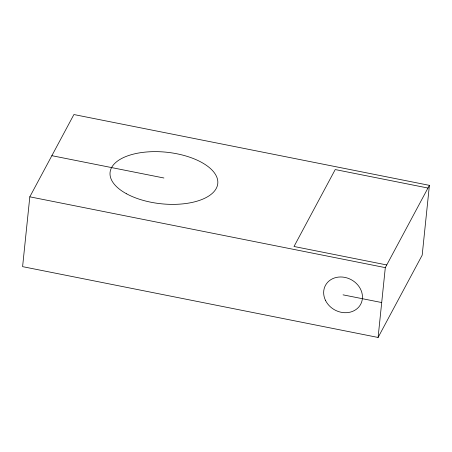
<?xml version="1.0" encoding="UTF-8"?>
<svg xmlns="http://www.w3.org/2000/svg" width="452" height="452" viewBox="0 0 452 452"><rect width="100%" height="100%" fill="white"/><g stroke="black" fill="none" stroke-linecap="round" stroke-linejoin="round"><path stroke-width="0.68" d="M29.815 196.823L22.6 266.646L378.092 337.458L422.185 255.177L429.4 185.354L73.908 114.542L29.815 196.823L385.307 267.635L429.4 185.354M378.092 337.458L385.307 267.635M427.965 188.038L335.226 169.562L294.009 246.481L386.742 264.951M51.861 155.686L163.918 178.003M343.057 294.851L381.697 302.546M325.423 300.241A19.99 17.221 28.2 0 0 358.888 306.908A19.99 17.221 28.2 0 0 344.865 277.392A19.99 17.221 28.2 0 0 325.423 300.241M126.509 193.772A54.138 25.917 5.9 0 0 216.254 188.427A54.138 25.917 5.9 0 0 148.996 151.815A54.138 25.917 5.9 0 0 126.509 193.772"/></g></svg>
